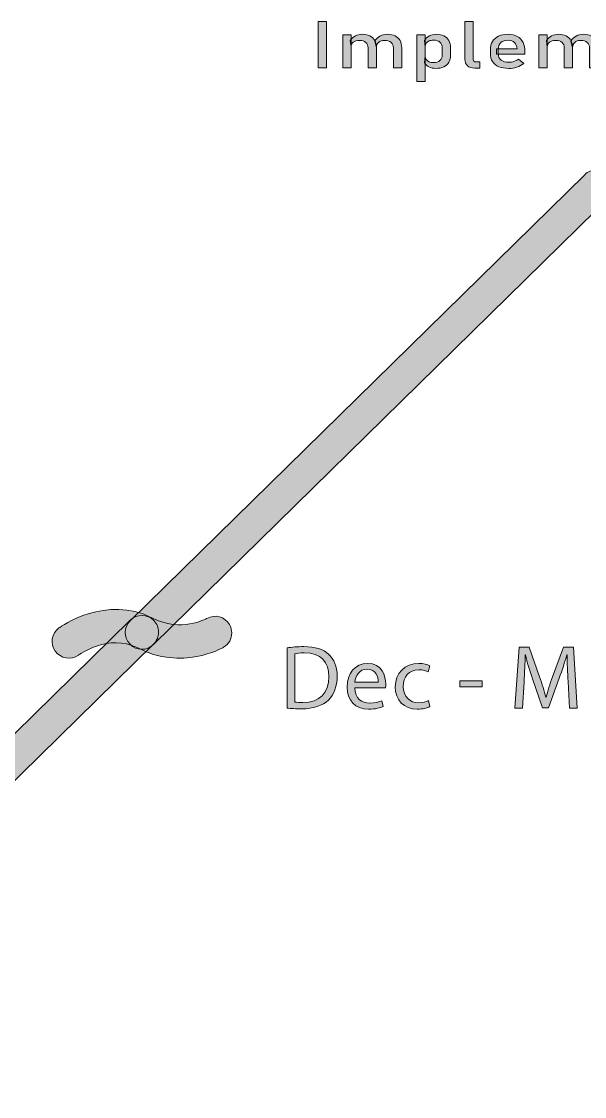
# Model space of a CAD drawing. Header units: inches. Extents: x 0.1 to 22.4, y -34.4 to -0.1.
# Drawn here: x 13.741 to 15.501, y -28.552 to -25.196 of the extents above; entities that cross this region are included whole.
import ezdxf

# ---------------------------------------------------------------- set-up
doc = ezdxf.new("R2010")
doc.units = ezdxf.units.IN
doc.header["$MEASUREMENT"] = 0
doc.layers.add('Layer 1', color=7, linetype='Continuous')

# ---------------------------------------------------------------- blocks, each defined once
blk = doc.blocks.new('block 14')
at = {"layer": 'Layer 1', "true_color": 0xffffff}
h = blk.add_hatch(color=7, dxfattribs=at)
h.dxf.hatch_style = 2
edge = h.paths.add_edge_path()
edge.add_spline(control_points=[(14.1696, -27.102), (14.1696, -27.1154), (14.1644, -27.1289), (14.154, -27.1391), (14.154, -27.1391), (12.7339, -28.5316), (12.7339, -28.5316), (12.7134, -28.5517), (12.6804, -28.5514), (12.6603, -28.5308), (12.6603, -28.5308), (11.2678, -27.1108), (11.2678, -27.1108), (11.2477, -27.0903), (11.248, -27.0573), (11.2686, -27.0372), (11.2891, -27.017), (11.3221, -27.0174), (11.3422, -27.0379), (11.3422, -27.0379), (12.6982, -28.4208), (12.6982, -28.4208), (12.6982, -28.4208), (14.0811, -27.0648), (14.0811, -27.0648), (14.1016, -27.0446), (14.1346, -27.045), (14.1547, -27.0655), (14.1646, -27.0756), (14.1696, -27.0888), (14.1696, -27.102)], knot_values=[0, 0, 0, 0, 1, 1, 1, 2, 2, 2, 3, 3, 3, 4, 4, 4, 5, 5, 5, 6, 6, 6, 7, 7, 7, 8, 8, 8, 9, 9, 9, 10, 10, 10, 10], degree=3, periodic=1)
at = {"layer": 'Layer 1', "lineweight": 0}
blk.add_open_spline([(14.1696, -27.102), (14.1696, -27.1154), (14.1644, -27.1289), (14.154, -27.1391), (14.154, -27.1391), (12.7339, -28.5316), (12.7339, -28.5316), (12.7134, -28.5517), (12.6804, -28.5514), (12.6603, -28.5308), (12.6603, -28.5308), (11.2678, -27.1108), (11.2678, -27.1108), (11.2477, -27.0903), (11.248, -27.0573), (11.2686, -27.0372), (11.2891, -27.017), (11.3221, -27.0174), (11.3422, -27.0379), (11.3422, -27.0379), (12.6982, -28.4208), (12.6982, -28.4208), (12.6982, -28.4208), (14.0811, -27.0648), (14.0811, -27.0648), (14.1016, -27.0446), (14.1346, -27.045), (14.1547, -27.0655), (14.1646, -27.0756), (14.1696, -27.0888), (14.1696, -27.102)], degree=3, knots=[0, 0, 0, 0, 1, 1, 1, 2, 2, 2, 3, 3, 3, 4, 4, 4, 5, 5, 5, 6, 6, 6, 7, 7, 7, 8, 8, 8, 9, 9, 9, 10, 10, 10, 10], dxfattribs=at)
blk = doc.blocks.new('block 15')
at = {"layer": 'Layer 1', "true_color": 0xef4c22}
h = blk.add_hatch(color=20, dxfattribs=at)
h.dxf.hatch_style = 2
edge = h.paths.add_edge_path()
edge.add_spline(control_points=[(16.9821, -27.1311), (16.9821, -27.1445), (16.9769, -27.158), (16.9665, -27.1682), (16.946, -27.1884), (16.913, -27.188), (16.8929, -27.1675), (16.8929, -27.1675), (15.5369, -25.7846), (15.5369, -25.7846), (15.5369, -25.7846), (14.154, -27.1406), (14.154, -27.1406), (14.1335, -27.1607), (14.1005, -27.1604), (14.0804, -27.1399), (14.0603, -27.1194), (14.0605, -27.0864), (14.0811, -27.0663), (14.0811, -27.0663), (15.5012, -25.6738), (15.5012, -25.6738), (15.511, -25.6641), (15.5243, -25.6588), (15.5381, -25.6589), (15.5519, -25.6591), (15.5651, -25.6647), (15.5748, -25.6745), (15.5748, -25.6745), (16.9672, -27.0946), (16.9672, -27.0946), (16.9772, -27.1047), (16.9821, -27.1179), (16.9821, -27.1311)], knot_values=[0, 0, 0, 0, 1, 1, 1, 2, 2, 2, 3, 3, 3, 4, 4, 4, 5, 5, 5, 6, 6, 6, 7, 7, 7, 8, 8, 8, 9, 9, 9, 10, 10, 10, 11, 11, 11, 11], degree=3, periodic=1)
at = {"layer": 'Layer 1', "lineweight": 0}
blk.add_open_spline([(16.9821, -27.1311), (16.9821, -27.1445), (16.9769, -27.158), (16.9665, -27.1682), (16.946, -27.1884), (16.913, -27.188), (16.8929, -27.1675), (16.8929, -27.1675), (15.5369, -25.7846), (15.5369, -25.7846), (15.5369, -25.7846), (14.154, -27.1406), (14.154, -27.1406), (14.1335, -27.1607), (14.1005, -27.1604), (14.0804, -27.1399), (14.0603, -27.1194), (14.0605, -27.0864), (14.0811, -27.0663), (14.0811, -27.0663), (15.5012, -25.6738), (15.5012, -25.6738), (15.511, -25.6641), (15.5243, -25.6588), (15.5381, -25.6589), (15.5519, -25.6591), (15.5651, -25.6647), (15.5748, -25.6745), (15.5748, -25.6745), (16.9672, -27.0946), (16.9672, -27.0946), (16.9772, -27.1047), (16.9821, -27.1179), (16.9821, -27.1311)], degree=3, knots=[0, 0, 0, 0, 1, 1, 1, 2, 2, 2, 3, 3, 3, 4, 4, 4, 5, 5, 5, 6, 6, 6, 7, 7, 7, 8, 8, 8, 9, 9, 9, 10, 10, 10, 11, 11, 11, 11], dxfattribs=at)
blk = doc.blocks.new('block 18')
at = {"layer": 'Layer 1', "true_color": 0xef4c22}
h = blk.add_hatch(color=20, dxfattribs=at)
h.dxf.hatch_style = 2
edge = h.paths.add_edge_path()
edge.add_spline(control_points=[(14.3983, -27.1044), (14.3983, -27.1222), (14.3892, -27.1395), (14.3727, -27.1492), (14.3674, -27.1522), (14.2426, -27.2232), (14.1022, -27.1504), (14.0162, -27.1058), (13.9199, -27.1727), (13.9189, -27.1734), (13.8956, -27.19), (13.8631, -27.1846), (13.8464, -27.1613), (13.8297, -27.1379), (13.835, -27.1056), (13.8582, -27.0889), (13.8642, -27.0845), (14.0067, -26.9836), (14.1501, -27.058), (14.2386, -27.1038), (14.3173, -27.0609), (14.3206, -27.059), (14.3455, -27.045), (14.3772, -27.0537), (14.3914, -27.0785), (14.3961, -27.0867), (14.3983, -27.0956), (14.3983, -27.1044)], knot_values=[0, 0, 0, 0, 1, 1, 1, 2, 2, 2, 3, 3, 3, 4, 4, 4, 5, 5, 5, 6, 6, 6, 7, 7, 7, 8, 8, 8, 9, 9, 9, 9], degree=3, periodic=1)
at = {"layer": 'Layer 1', "lineweight": 0}
blk.add_open_spline([(14.3983, -27.1044), (14.3983, -27.1222), (14.3892, -27.1395), (14.3727, -27.1492), (14.3674, -27.1522), (14.2426, -27.2232), (14.1022, -27.1504), (14.0162, -27.1058), (13.9199, -27.1727), (13.9189, -27.1734), (13.8956, -27.19), (13.8631, -27.1846), (13.8464, -27.1613), (13.8297, -27.1379), (13.835, -27.1056), (13.8582, -27.0889), (13.8642, -27.0845), (14.0067, -26.9836), (14.1501, -27.058), (14.2386, -27.1038), (14.3173, -27.0609), (14.3206, -27.059), (14.3455, -27.045), (14.3772, -27.0537), (14.3914, -27.0785), (14.3961, -27.0867), (14.3983, -27.0956), (14.3983, -27.1044)], degree=3, knots=[0, 0, 0, 0, 1, 1, 1, 2, 2, 2, 3, 3, 3, 4, 4, 4, 5, 5, 5, 6, 6, 6, 7, 7, 7, 8, 8, 8, 9, 9, 9, 9], dxfattribs=at)
blk = doc.blocks.new('block 22')
at = {"layer": 'Layer 1', "true_color": 0xffffff}
h = blk.add_hatch(color=7, dxfattribs=at)
h.dxf.hatch_style = 2
edge = h.paths.add_edge_path()
edge.add_spline(control_points=[(14.5709, -27.1512), (14.586, -27.1489), (14.6038, -27.1472), (14.6234, -27.1472), (14.6588, -27.1472), (14.6841, -27.1554), (14.7008, -27.171), (14.7178, -27.1866), (14.7277, -27.2087), (14.7277, -27.2396), (14.7277, -27.2708), (14.7181, -27.2963), (14.7002, -27.3139), (14.6824, -27.3318), (14.6529, -27.3414), (14.6157, -27.3414), (14.5981, -27.3414), (14.5834, -27.3406), (14.5709, -27.3392), (14.5709, -27.3392), (14.5709, -27.1512), (14.5709, -27.1512)], knot_values=[0, 0, 0, 0, 1, 1, 1, 2, 2, 2, 3, 3, 3, 4, 4, 4, 5, 5, 5, 6, 6, 6, 7, 7, 7, 7], degree=3, periodic=1)
edge = h.paths.add_edge_path()
edge.add_spline(control_points=[(14.5956, -27.3201), (14.6018, -27.3213), (14.6109, -27.3216), (14.6205, -27.3216), (14.6733, -27.3216), (14.7019, -27.2921), (14.7019, -27.2405), (14.7022, -27.1954), (14.6767, -27.1667), (14.6245, -27.1667), (14.6117, -27.1667), (14.6021, -27.1679), (14.5956, -27.1693), (14.5956, -27.1693), (14.5956, -27.3201), (14.5956, -27.3201)], knot_values=[0, 0, 0, 0, 1, 1, 1, 2, 2, 2, 3, 3, 3, 4, 4, 4, 5, 5, 5, 5], degree=3, periodic=1)
h = blk.add_hatch(color=7, dxfattribs=at)
h.dxf.hatch_style = 2
edge = h.paths.add_edge_path()
edge.add_spline(control_points=[(15.4491, -27.2558), (15.4477, -27.2291), (15.446, -27.1971), (15.4463, -27.1733), (15.4463, -27.1733), (15.4454, -27.1733), (15.4454, -27.1733), (15.4389, -27.1957), (15.431, -27.2195), (15.4213, -27.2459), (15.4213, -27.2459), (15.3876, -27.3386), (15.3876, -27.3386), (15.3876, -27.3386), (15.3689, -27.3386), (15.3689, -27.3386), (15.3689, -27.3386), (15.338, -27.2476), (15.338, -27.2476), (15.3289, -27.2206), (15.3212, -27.196), (15.3159, -27.1733), (15.3159, -27.1733), (15.3153, -27.1733), (15.3153, -27.1733), (15.3147, -27.1971), (15.3133, -27.2291), (15.3116, -27.2578), (15.3116, -27.2578), (15.3065, -27.3397), (15.3065, -27.3397), (15.3065, -27.3397), (15.283, -27.3397), (15.283, -27.3397), (15.283, -27.3397), (15.2963, -27.1486), (15.2963, -27.1486), (15.2963, -27.1486), (15.3278, -27.1486), (15.3278, -27.1486), (15.3278, -27.1486), (15.3604, -27.241), (15.3604, -27.241), (15.3683, -27.2646), (15.3748, -27.2856), (15.3797, -27.3054), (15.3797, -27.3054), (15.3805, -27.3054), (15.3805, -27.3054), (15.3853, -27.2861), (15.3921, -27.2652), (15.4006, -27.241), (15.4006, -27.241), (15.4347, -27.1486), (15.4347, -27.1486), (15.4347, -27.1486), (15.4661, -27.1486), (15.4661, -27.1486), (15.4661, -27.1486), (15.4781, -27.3397), (15.4781, -27.3397), (15.4781, -27.3397), (15.454, -27.3397), (15.454, -27.3397), (15.454, -27.3397), (15.4491, -27.2558), (15.4491, -27.2558)], knot_values=[0, 0, 0, 0, 1, 1, 1, 2, 2, 2, 3, 3, 3, 4, 4, 4, 5, 5, 5, 6, 6, 6, 7, 7, 7, 8, 8, 8, 9, 9, 9, 10, 10, 10, 11, 11, 11, 12, 12, 12, 13, 13, 13, 14, 14, 14, 15, 15, 15, 16, 16, 16, 17, 17, 17, 18, 18, 18, 19, 19, 19, 20, 20, 20, 21, 21, 21, 22, 22, 22, 22], degree=3, periodic=1)
h = blk.add_hatch(color=7, dxfattribs=at)
h.dxf.hatch_style = 2
edge = h.paths.add_edge_path()
edge.add_spline(control_points=[(14.7824, -27.2756), (14.7829, -27.3094), (14.8045, -27.3233), (14.8295, -27.3233), (14.8473, -27.3233), (14.8581, -27.3201), (14.8674, -27.3162), (14.8674, -27.3162), (14.8717, -27.3341), (14.8717, -27.3341), (14.8629, -27.338), (14.8479, -27.3426), (14.826, -27.3426), (14.7838, -27.3426), (14.7586, -27.3148), (14.7586, -27.2734), (14.7586, -27.232), (14.7829, -27.1994), (14.8229, -27.1994), (14.8677, -27.1994), (14.8796, -27.2388), (14.8796, -27.264), (14.8796, -27.2691), (14.8791, -27.2731), (14.8788, -27.2756), (14.8788, -27.2756), (14.7824, -27.2756), (14.7824, -27.2756)], knot_values=[0, 0, 0, 0, 1, 1, 1, 2, 2, 2, 3, 3, 3, 4, 4, 4, 5, 5, 5, 6, 6, 6, 7, 7, 7, 8, 8, 8, 9, 9, 9, 9], degree=3, periodic=1)
edge = h.paths.add_edge_path()
edge.add_spline(control_points=[(14.8555, -27.2578), (14.8558, -27.2419), (14.849, -27.2172), (14.8209, -27.2172), (14.7957, -27.2172), (14.7847, -27.2405), (14.7827, -27.2578), (14.7827, -27.2578), (14.8555, -27.2578), (14.8555, -27.2578)], knot_values=[0, 0, 0, 0, 1, 1, 1, 2, 2, 2, 3, 3, 3, 3], degree=3, periodic=1)
h = blk.add_hatch(color=7, dxfattribs=at)
h.dxf.hatch_style = 2
edge = h.paths.add_edge_path()
edge.add_spline(control_points=[(15.0168, -27.3346), (15.0103, -27.338), (14.9958, -27.3426), (14.9774, -27.3426), (14.936, -27.3426), (14.9091, -27.3145), (14.9091, -27.2725), (14.9091, -27.2303), (14.938, -27.1996), (14.9828, -27.1996), (14.9975, -27.1996), (15.0106, -27.2033), (15.0174, -27.2067), (15.0174, -27.2067), (15.0117, -27.226), (15.0117, -27.226), (15.0058, -27.2226), (14.9964, -27.2195), (14.9828, -27.2195), (14.9513, -27.2195), (14.9343, -27.2427), (14.9343, -27.2714), (14.9343, -27.3031), (14.9547, -27.3227), (14.9819, -27.3227), (14.9961, -27.3227), (15.0055, -27.319), (15.0126, -27.3159), (15.0126, -27.3159), (15.0168, -27.3346), (15.0168, -27.3346)], knot_values=[0, 0, 0, 0, 1, 1, 1, 2, 2, 2, 3, 3, 3, 4, 4, 4, 5, 5, 5, 6, 6, 6, 7, 7, 7, 8, 8, 8, 9, 9, 9, 10, 10, 10, 10], degree=3, periodic=1)
h = blk.add_hatch(color=7, dxfattribs=at)
h.dxf.hatch_style = 2
h.paths.add_polyline_path([(15.1809, -27.2538), (15.1809, -27.2722), (15.1109, -27.2722), (15.1109, -27.2538)])
at = {"layer": 'Layer 1', "lineweight": 0}
blk.add_lwpolyline([(15.1809, -27.2538), (15.1809, -27.2722), (15.1109, -27.2722), (15.1109, -27.2538), (15.1809, -27.2538)], dxfattribs=at)
for points, knots in [([(14.5709, -27.1512), (14.586, -27.1489), (14.6038, -27.1472), (14.6234, -27.1472), (14.6588, -27.1472), (14.6841, -27.1554), (14.7008, -27.171), (14.7178, -27.1866), (14.7277, -27.2087), (14.7277, -27.2396), (14.7277, -27.2708), (14.7181, -27.2963), (14.7002, -27.3139), (14.6824, -27.3318), (14.6529, -27.3414), (14.6157, -27.3414), (14.5981, -27.3414), (14.5834, -27.3406), (14.5709, -27.3392), (14.5709, -27.3392), (14.5709, -27.1512), (14.5709, -27.1512)], [0, 0, 0, 0, 1, 1, 1, 2, 2, 2, 3, 3, 3, 4, 4, 4, 5, 5, 5, 6, 6, 6, 7, 7, 7, 7]), ([(15.4491, -27.2558), (15.4477, -27.2291), (15.446, -27.1971), (15.4463, -27.1733), (15.4463, -27.1733), (15.4454, -27.1733), (15.4454, -27.1733), (15.4389, -27.1957), (15.431, -27.2195), (15.4213, -27.2459), (15.4213, -27.2459), (15.3876, -27.3386), (15.3876, -27.3386), (15.3876, -27.3386), (15.3689, -27.3386), (15.3689, -27.3386), (15.3689, -27.3386), (15.338, -27.2476), (15.338, -27.2476), (15.3289, -27.2206), (15.3212, -27.196), (15.3159, -27.1733), (15.3159, -27.1733), (15.3153, -27.1733), (15.3153, -27.1733), (15.3147, -27.1971), (15.3133, -27.2291), (15.3116, -27.2578), (15.3116, -27.2578), (15.3065, -27.3397), (15.3065, -27.3397), (15.3065, -27.3397), (15.283, -27.3397), (15.283, -27.3397), (15.283, -27.3397), (15.2963, -27.1486), (15.2963, -27.1486), (15.2963, -27.1486), (15.3278, -27.1486), (15.3278, -27.1486), (15.3278, -27.1486), (15.3604, -27.241), (15.3604, -27.241), (15.3683, -27.2646), (15.3748, -27.2856), (15.3797, -27.3054), (15.3797, -27.3054), (15.3805, -27.3054), (15.3805, -27.3054), (15.3853, -27.2861), (15.3921, -27.2652), (15.4006, -27.241), (15.4006, -27.241), (15.4347, -27.1486), (15.4347, -27.1486), (15.4347, -27.1486), (15.4661, -27.1486), (15.4661, -27.1486), (15.4661, -27.1486), (15.4781, -27.3397), (15.4781, -27.3397), (15.4781, -27.3397), (15.454, -27.3397), (15.454, -27.3397), (15.454, -27.3397), (15.4491, -27.2558), (15.4491, -27.2558)], [0, 0, 0, 0, 1, 1, 1, 2, 2, 2, 3, 3, 3, 4, 4, 4, 5, 5, 5, 6, 6, 6, 7, 7, 7, 8, 8, 8, 9, 9, 9, 10, 10, 10, 11, 11, 11, 12, 12, 12, 13, 13, 13, 14, 14, 14, 15, 15, 15, 16, 16, 16, 17, 17, 17, 18, 18, 18, 19, 19, 19, 20, 20, 20, 21, 21, 21, 22, 22, 22, 22]), ([(14.5956, -27.3201), (14.6018, -27.3213), (14.6109, -27.3216), (14.6205, -27.3216), (14.6733, -27.3216), (14.7019, -27.2921), (14.7019, -27.2405), (14.7022, -27.1954), (14.6767, -27.1667), (14.6245, -27.1667), (14.6117, -27.1667), (14.6021, -27.1679), (14.5956, -27.1693), (14.5956, -27.1693), (14.5956, -27.3201), (14.5956, -27.3201)], [0, 0, 0, 0, 1, 1, 1, 2, 2, 2, 3, 3, 3, 4, 4, 4, 5, 5, 5, 5]), ([(14.7824, -27.2756), (14.7829, -27.3094), (14.8045, -27.3233), (14.8295, -27.3233), (14.8473, -27.3233), (14.8581, -27.3201), (14.8674, -27.3162), (14.8674, -27.3162), (14.8717, -27.3341), (14.8717, -27.3341), (14.8629, -27.338), (14.8479, -27.3426), (14.826, -27.3426), (14.7838, -27.3426), (14.7586, -27.3148), (14.7586, -27.2734), (14.7586, -27.232), (14.7829, -27.1994), (14.8229, -27.1994), (14.8677, -27.1994), (14.8796, -27.2388), (14.8796, -27.264), (14.8796, -27.2691), (14.8791, -27.2731), (14.8788, -27.2756), (14.8788, -27.2756), (14.7824, -27.2756), (14.7824, -27.2756)], [0, 0, 0, 0, 1, 1, 1, 2, 2, 2, 3, 3, 3, 4, 4, 4, 5, 5, 5, 6, 6, 6, 7, 7, 7, 8, 8, 8, 9, 9, 9, 9]), ([(14.8555, -27.2578), (14.8558, -27.2419), (14.849, -27.2172), (14.8209, -27.2172), (14.7957, -27.2172), (14.7847, -27.2405), (14.7827, -27.2578), (14.7827, -27.2578), (14.8555, -27.2578), (14.8555, -27.2578)], [0, 0, 0, 0, 1, 1, 1, 2, 2, 2, 3, 3, 3, 3]), ([(15.0168, -27.3346), (15.0103, -27.338), (14.9958, -27.3426), (14.9774, -27.3426), (14.936, -27.3426), (14.9091, -27.3145), (14.9091, -27.2725), (14.9091, -27.2303), (14.938, -27.1996), (14.9828, -27.1996), (14.9975, -27.1996), (15.0106, -27.2033), (15.0174, -27.2067), (15.0174, -27.2067), (15.0117, -27.226), (15.0117, -27.226), (15.0058, -27.2226), (14.9964, -27.2195), (14.9828, -27.2195), (14.9513, -27.2195), (14.9343, -27.2427), (14.9343, -27.2714), (14.9343, -27.3031), (14.9547, -27.3227), (14.9819, -27.3227), (14.9961, -27.3227), (15.0055, -27.319), (15.0126, -27.3159), (15.0126, -27.3159), (15.0168, -27.3346), (15.0168, -27.3346)], [0, 0, 0, 0, 1, 1, 1, 2, 2, 2, 3, 3, 3, 4, 4, 4, 5, 5, 5, 6, 6, 6, 7, 7, 7, 8, 8, 8, 9, 9, 9, 10, 10, 10, 10])]:
    blk.add_open_spline(points, degree=3, knots=knots, dxfattribs=at)
blk = doc.blocks.new('block 26')
at = {"layer": 'Layer 1', "true_color": 0xffffff}
h = blk.add_hatch(color=7, dxfattribs=at)
h.dxf.hatch_style = 2
h.paths.add_polyline_path([(14.6938, -25.3405), (14.6677, -25.3405), (14.6677, -25.1955), (14.6938, -25.1955)])
h = blk.add_hatch(color=7, dxfattribs=at)
h.dxf.hatch_style = 2
edge = h.paths.add_edge_path()
edge.add_spline(control_points=[(15.1527, -25.3138), (15.1527, -25.3164), (15.1534, -25.3183), (15.1548, -25.3196), (15.1562, -25.321), (15.1582, -25.3217), (15.1607, -25.3217), (15.1607, -25.3217), (15.173, -25.3217), (15.173, -25.3217), (15.173, -25.3217), (15.173, -25.3411), (15.173, -25.3411), (15.173, -25.3411), (15.1577, -25.3411), (15.1577, -25.3411), (15.1478, -25.3411), (15.1402, -25.3387), (15.1348, -25.3339), (15.1294, -25.3291), (15.1267, -25.3223), (15.1267, -25.3136), (15.1267, -25.3136), (15.1267, -25.1955), (15.1267, -25.1955), (15.1267, -25.1955), (15.1527, -25.1955), (15.1527, -25.1955), (15.1527, -25.1955), (15.1527, -25.3138), (15.1527, -25.3138)], knot_values=[0, 0, 0, 0, 1, 1, 1, 2, 2, 2, 3, 3, 3, 4, 4, 4, 5, 5, 5, 6, 6, 6, 7, 7, 7, 8, 8, 8, 9, 9, 9, 10, 10, 10, 10], degree=3, periodic=1)
h = blk.add_hatch(color=7, dxfattribs=at)
h.dxf.hatch_style = 2
h.paths.add_polyline_path([(14.745, -25.237), (14.771, -25.237), (14.771, -25.3405), (14.745, -25.3405)])
edge = h.paths.add_edge_path()
edge.add_spline(control_points=[(14.8241, -25.2778), (14.8241, -25.2705), (14.8218, -25.2648), (14.8172, -25.2609), (14.8126, -25.2569), (14.8061, -25.2549), (14.7977, -25.2549), (14.7892, -25.2549), (14.7826, -25.2566), (14.778, -25.2602), (14.7733, -25.2637), (14.771, -25.2686), (14.771, -25.275), (14.771, -25.275), (14.7684, -25.2551), (14.7684, -25.2551), (14.7724, -25.2488), (14.7778, -25.244), (14.7844, -25.2406), (14.791, -25.2372), (14.7983, -25.2355), (14.8062, -25.2355), (14.8155, -25.2355), (14.8234, -25.2372), (14.83, -25.2405), (14.8365, -25.2437), (14.8415, -25.2485), (14.845, -25.2549), (14.8484, -25.2612), (14.8502, -25.2688), (14.8502, -25.2777), (14.8502, -25.2777), (14.8502, -25.3405), (14.8502, -25.3405), (14.8502, -25.3405), (14.8241, -25.3405), (14.8241, -25.3405), (14.8241, -25.3405), (14.8241, -25.2778), (14.8241, -25.2778)], knot_values=[0, 0, 0, 0, 1, 1, 1, 2, 2, 2, 3, 3, 3, 4, 4, 4, 5, 5, 5, 6, 6, 6, 7, 7, 7, 8, 8, 8, 9, 9, 9, 10, 10, 10, 11, 11, 11, 12, 12, 12, 13, 13, 13, 13], degree=3, periodic=1)
edge = h.paths.add_edge_path()
edge.add_spline(control_points=[(14.9032, -25.2778), (14.9032, -25.2705), (14.9008, -25.2648), (14.896, -25.2609), (14.8911, -25.2569), (14.8843, -25.2549), (14.8755, -25.2549), (14.8675, -25.2549), (14.8612, -25.2568), (14.8568, -25.2607), (14.8524, -25.2645), (14.8502, -25.27), (14.8502, -25.277), (14.8502, -25.277), (14.8449, -25.2571), (14.8449, -25.2571), (14.8491, -25.2502), (14.8546, -25.2449), (14.8614, -25.2412), (14.8683, -25.2374), (14.8758, -25.2355), (14.8841, -25.2355), (14.8936, -25.2355), (14.9018, -25.2372), (14.9085, -25.2405), (14.9153, -25.2437), (14.9204, -25.2485), (14.924, -25.2549), (14.9275, -25.2612), (14.9293, -25.2688), (14.9293, -25.2777), (14.9293, -25.2777), (14.9293, -25.3405), (14.9293, -25.3405), (14.9293, -25.3405), (14.9032, -25.3405), (14.9032, -25.3405), (14.9032, -25.3405), (14.9032, -25.2778), (14.9032, -25.2778)], knot_values=[0, 0, 0, 0, 1, 1, 1, 2, 2, 2, 3, 3, 3, 4, 4, 4, 5, 5, 5, 6, 6, 6, 7, 7, 7, 8, 8, 8, 9, 9, 9, 10, 10, 10, 11, 11, 11, 12, 12, 12, 13, 13, 13, 13], degree=3, periodic=1)
h = blk.add_hatch(color=7, dxfattribs=at)
h.dxf.hatch_style = 2
h.paths.add_polyline_path([(14.9767, -25.237), (15.0027, -25.237), (15.0027, -25.3826), (14.9767, -25.3826)])
edge = h.paths.add_edge_path()
edge.add_spline(control_points=[(15.0144, -25.3374), (15.0083, -25.3343), (15.0038, -25.3299), (15.0009, -25.3243), (15.0009, -25.3243), (15.0027, -25.3027), (15.0027, -25.3027), (15.0027, -25.3071), (15.0037, -25.3109), (15.0058, -25.314), (15.0078, -25.3171), (15.0108, -25.3195), (15.0146, -25.3212), (15.0185, -25.3229), (15.0232, -25.3237), (15.0287, -25.3237), (15.0373, -25.3237), (15.044, -25.3216), (15.0487, -25.3176), (15.0534, -25.3135), (15.0558, -25.3077), (15.0558, -25.3003), (15.0558, -25.3003), (15.0558, -25.2778), (15.0558, -25.2778), (15.0558, -25.2702), (15.0534, -25.2644), (15.0487, -25.2602), (15.044, -25.256), (15.0373, -25.2539), (15.0287, -25.2539), (15.0232, -25.2539), (15.0185, -25.2547), (15.0146, -25.2563), (15.0108, -25.2579), (15.0078, -25.2602), (15.0058, -25.2633), (15.0037, -25.2664), (15.0027, -25.2701), (15.0027, -25.2744), (15.0027, -25.2744), (15, -25.2545), (15, -25.2545), (15.004, -25.2484), (15.0092, -25.2437), (15.0157, -25.2405), (15.0222, -25.2372), (15.0294, -25.2355), (15.0373, -25.2355), (15.0466, -25.2355), (15.0546, -25.2372), (15.0613, -25.2405), (15.068, -25.2437), (15.0731, -25.2485), (15.0766, -25.2549), (15.0801, -25.2612), (15.0818, -25.2688), (15.0818, -25.2777), (15.0818, -25.2777), (15.0818, -25.3003), (15.0818, -25.3003), (15.0818, -25.309), (15.08, -25.3165), (15.0764, -25.3228), (15.0729, -25.329), (15.0676, -25.3338), (15.0608, -25.3371), (15.0539, -25.3404), (15.0456, -25.342), (15.036, -25.342), (15.0278, -25.342), (15.0206, -25.3405), (15.0144, -25.3374)], knot_values=[0, 0, 0, 0, 1, 1, 1, 2, 2, 2, 3, 3, 3, 4, 4, 4, 5, 5, 5, 6, 6, 6, 7, 7, 7, 8, 8, 8, 9, 9, 9, 10, 10, 10, 11, 11, 11, 12, 12, 12, 13, 13, 13, 14, 14, 14, 15, 15, 15, 16, 16, 16, 17, 17, 17, 18, 18, 18, 19, 19, 19, 20, 20, 20, 21, 21, 21, 22, 22, 22, 23, 23, 23, 24, 24, 24, 24], degree=3, periodic=1)
h = blk.add_hatch(color=7, dxfattribs=at)
h.dxf.hatch_style = 2
edge = h.paths.add_edge_path()
edge.add_spline(control_points=[(15.233, -25.3367), (15.2243, -25.3331), (15.2177, -25.3278), (15.2132, -25.3209), (15.2086, -25.3139), (15.2063, -25.3055), (15.2063, -25.2957), (15.2063, -25.2957), (15.2063, -25.284), (15.2063, -25.284), (15.2063, -25.2738), (15.2085, -25.265), (15.2129, -25.2578), (15.2173, -25.2505), (15.2236, -25.245), (15.232, -25.2412), (15.2403, -25.2374), (15.2504, -25.2355), (15.2621, -25.2355), (15.2732, -25.2355), (15.2826, -25.2377), (15.2904, -25.242), (15.2983, -25.2463), (15.3042, -25.2526), (15.3084, -25.2608), (15.3125, -25.2689), (15.3145, -25.2787), (15.3145, -25.2902), (15.3145, -25.2902), (15.3145, -25.297), (15.3145, -25.297), (15.3145, -25.297), (15.2252, -25.297), (15.2252, -25.297), (15.2252, -25.297), (15.2252, -25.2806), (15.2252, -25.2806), (15.2252, -25.2806), (15.2898, -25.2806), (15.2898, -25.2806), (15.289, -25.2722), (15.2862, -25.2656), (15.2814, -25.2609), (15.2766, -25.2562), (15.2702, -25.2539), (15.2621, -25.2539), (15.2522, -25.2539), (15.2446, -25.2564), (15.2392, -25.2614), (15.2338, -25.2665), (15.2311, -25.2737), (15.2311, -25.2829), (15.2311, -25.2829), (15.2311, -25.2961), (15.2311, -25.2961), (15.2311, -25.3046), (15.234, -25.3112), (15.2398, -25.3158), (15.2456, -25.3204), (15.2538, -25.3227), (15.2644, -25.3227), (15.2697, -25.3227), (15.2749, -25.3219), (15.2801, -25.3202), (15.2853, -25.3185), (15.2899, -25.3162), (15.294, -25.3132), (15.294, -25.3132), (15.3111, -25.3266), (15.3111, -25.3266), (15.3046, -25.3315), (15.2972, -25.3353), (15.289, -25.338), (15.2809, -25.3407), (15.2727, -25.342), (15.2644, -25.342), (15.2522, -25.342), (15.2417, -25.3403), (15.233, -25.3367)], knot_values=[0, 0, 0, 0, 1, 1, 1, 2, 2, 2, 3, 3, 3, 4, 4, 4, 5, 5, 5, 6, 6, 6, 7, 7, 7, 8, 8, 8, 9, 9, 9, 10, 10, 10, 11, 11, 11, 12, 12, 12, 13, 13, 13, 14, 14, 14, 15, 15, 15, 16, 16, 16, 17, 17, 17, 18, 18, 18, 19, 19, 19, 20, 20, 20, 21, 21, 21, 22, 22, 22, 23, 23, 23, 24, 24, 24, 25, 25, 25, 26, 26, 26, 26], degree=3, periodic=1)
h = blk.add_hatch(color=7, dxfattribs=at)
h.dxf.hatch_style = 2
h.paths.add_polyline_path([(15.3581, -25.237), (15.3842, -25.237), (15.3842, -25.3405), (15.3581, -25.3405)])
edge = h.paths.add_edge_path()
edge.add_spline(control_points=[(15.4372, -25.2778), (15.4372, -25.2705), (15.4349, -25.2648), (15.4303, -25.2609), (15.4258, -25.2569), (15.4192, -25.2549), (15.4108, -25.2549), (15.4023, -25.2549), (15.3957, -25.2566), (15.3911, -25.2602), (15.3865, -25.2637), (15.3842, -25.2686), (15.3842, -25.275), (15.3842, -25.275), (15.3815, -25.2551), (15.3815, -25.2551), (15.3856, -25.2488), (15.3909, -25.244), (15.3975, -25.2406), (15.4041, -25.2372), (15.4114, -25.2355), (15.4194, -25.2355), (15.4286, -25.2355), (15.4366, -25.2372), (15.4431, -25.2405), (15.4497, -25.2437), (15.4547, -25.2485), (15.4581, -25.2549), (15.4615, -25.2612), (15.4633, -25.2688), (15.4633, -25.2777), (15.4633, -25.2777), (15.4633, -25.3405), (15.4633, -25.3405), (15.4633, -25.3405), (15.4372, -25.3405), (15.4372, -25.3405), (15.4372, -25.3405), (15.4372, -25.2778), (15.4372, -25.2778)], knot_values=[0, 0, 0, 0, 1, 1, 1, 2, 2, 2, 3, 3, 3, 4, 4, 4, 5, 5, 5, 6, 6, 6, 7, 7, 7, 8, 8, 8, 9, 9, 9, 10, 10, 10, 11, 11, 11, 12, 12, 12, 13, 13, 13, 13], degree=3, periodic=1)
edge = h.paths.add_edge_path()
edge.add_spline(control_points=[(15.5163, -25.2778), (15.5163, -25.2705), (15.5139, -25.2648), (15.5091, -25.2609), (15.5042, -25.2569), (15.4974, -25.2549), (15.4887, -25.2549), (15.4806, -25.2549), (15.4743, -25.2568), (15.4699, -25.2607), (15.4655, -25.2645), (15.4633, -25.27), (15.4633, -25.277), (15.4633, -25.277), (15.458, -25.2571), (15.458, -25.2571), (15.4622, -25.2502), (15.4677, -25.2449), (15.4746, -25.2412), (15.4814, -25.2374), (15.489, -25.2355), (15.4972, -25.2355), (15.5067, -25.2355), (15.5149, -25.2372), (15.5216, -25.2405), (15.5284, -25.2437), (15.5336, -25.2485), (15.5371, -25.2549), (15.5406, -25.2612), (15.5424, -25.2688), (15.5424, -25.2777), (15.5424, -25.2777), (15.5424, -25.3405), (15.5424, -25.3405), (15.5424, -25.3405), (15.5163, -25.3405), (15.5163, -25.3405), (15.5163, -25.3405), (15.5163, -25.2778), (15.5163, -25.2778)], knot_values=[0, 0, 0, 0, 1, 1, 1, 2, 2, 2, 3, 3, 3, 4, 4, 4, 5, 5, 5, 6, 6, 6, 7, 7, 7, 8, 8, 8, 9, 9, 9, 10, 10, 10, 11, 11, 11, 12, 12, 12, 13, 13, 13, 13], degree=3, periodic=1)
at = {"layer": 'Layer 1', "lineweight": 0}
for points in [[(14.6938, -25.3405), (14.6677, -25.3405), (14.6677, -25.1955), (14.6938, -25.1955), (14.6938, -25.3405)], [(14.745, -25.237), (14.771, -25.237), (14.771, -25.3405), (14.745, -25.3405), (14.745, -25.237)], [(14.9767, -25.237), (15.0027, -25.237), (15.0027, -25.3826), (14.9767, -25.3826), (14.9767, -25.237)], [(15.3581, -25.237), (15.3842, -25.237), (15.3842, -25.3405), (15.3581, -25.3405), (15.3581, -25.237)]]:
    blk.add_lwpolyline(points, dxfattribs=at)
for points, knots in [([(15.1527, -25.3138), (15.1527, -25.3164), (15.1534, -25.3183), (15.1548, -25.3196), (15.1562, -25.321), (15.1582, -25.3217), (15.1607, -25.3217), (15.1607, -25.3217), (15.173, -25.3217), (15.173, -25.3217), (15.173, -25.3217), (15.173, -25.3411), (15.173, -25.3411), (15.173, -25.3411), (15.1577, -25.3411), (15.1577, -25.3411), (15.1478, -25.3411), (15.1402, -25.3387), (15.1348, -25.3339), (15.1294, -25.3291), (15.1267, -25.3223), (15.1267, -25.3136), (15.1267, -25.3136), (15.1267, -25.1955), (15.1267, -25.1955), (15.1267, -25.1955), (15.1527, -25.1955), (15.1527, -25.1955), (15.1527, -25.1955), (15.1527, -25.3138), (15.1527, -25.3138)], [0, 0, 0, 0, 1, 1, 1, 2, 2, 2, 3, 3, 3, 4, 4, 4, 5, 5, 5, 6, 6, 6, 7, 7, 7, 8, 8, 8, 9, 9, 9, 10, 10, 10, 10]), ([(14.8241, -25.2778), (14.8241, -25.2705), (14.8218, -25.2648), (14.8172, -25.2609), (14.8126, -25.2569), (14.8061, -25.2549), (14.7977, -25.2549), (14.7892, -25.2549), (14.7826, -25.2566), (14.778, -25.2602), (14.7733, -25.2637), (14.771, -25.2686), (14.771, -25.275), (14.771, -25.275), (14.7684, -25.2551), (14.7684, -25.2551), (14.7724, -25.2488), (14.7778, -25.244), (14.7844, -25.2406), (14.791, -25.2372), (14.7983, -25.2355), (14.8062, -25.2355), (14.8155, -25.2355), (14.8234, -25.2372), (14.83, -25.2405), (14.8365, -25.2437), (14.8415, -25.2485), (14.845, -25.2549), (14.8484, -25.2612), (14.8502, -25.2688), (14.8502, -25.2777), (14.8502, -25.2777), (14.8502, -25.3405), (14.8502, -25.3405), (14.8502, -25.3405), (14.8241, -25.3405), (14.8241, -25.3405), (14.8241, -25.3405), (14.8241, -25.2778), (14.8241, -25.2778)], [0, 0, 0, 0, 1, 1, 1, 2, 2, 2, 3, 3, 3, 4, 4, 4, 5, 5, 5, 6, 6, 6, 7, 7, 7, 8, 8, 8, 9, 9, 9, 10, 10, 10, 11, 11, 11, 12, 12, 12, 13, 13, 13, 13]), ([(14.9032, -25.2778), (14.9032, -25.2705), (14.9008, -25.2648), (14.896, -25.2609), (14.8911, -25.2569), (14.8843, -25.2549), (14.8755, -25.2549), (14.8675, -25.2549), (14.8612, -25.2568), (14.8568, -25.2607), (14.8524, -25.2645), (14.8502, -25.27), (14.8502, -25.277), (14.8502, -25.277), (14.8449, -25.2571), (14.8449, -25.2571), (14.8491, -25.2502), (14.8546, -25.2449), (14.8614, -25.2412), (14.8683, -25.2374), (14.8758, -25.2355), (14.8841, -25.2355), (14.8936, -25.2355), (14.9018, -25.2372), (14.9085, -25.2405), (14.9153, -25.2437), (14.9204, -25.2485), (14.924, -25.2549), (14.9275, -25.2612), (14.9293, -25.2688), (14.9293, -25.2777), (14.9293, -25.2777), (14.9293, -25.3405), (14.9293, -25.3405), (14.9293, -25.3405), (14.9032, -25.3405), (14.9032, -25.3405), (14.9032, -25.3405), (14.9032, -25.2778), (14.9032, -25.2778)], [0, 0, 0, 0, 1, 1, 1, 2, 2, 2, 3, 3, 3, 4, 4, 4, 5, 5, 5, 6, 6, 6, 7, 7, 7, 8, 8, 8, 9, 9, 9, 10, 10, 10, 11, 11, 11, 12, 12, 12, 13, 13, 13, 13]), ([(15.0144, -25.3374), (15.0083, -25.3343), (15.0038, -25.3299), (15.0009, -25.3243), (15.0009, -25.3243), (15.0027, -25.3027), (15.0027, -25.3027), (15.0027, -25.3071), (15.0037, -25.3109), (15.0058, -25.314), (15.0078, -25.3171), (15.0108, -25.3195), (15.0146, -25.3212), (15.0185, -25.3229), (15.0232, -25.3237), (15.0287, -25.3237), (15.0373, -25.3237), (15.044, -25.3216), (15.0487, -25.3176), (15.0534, -25.3135), (15.0558, -25.3077), (15.0558, -25.3003), (15.0558, -25.3003), (15.0558, -25.2778), (15.0558, -25.2778), (15.0558, -25.2702), (15.0534, -25.2644), (15.0487, -25.2602), (15.044, -25.256), (15.0373, -25.2539), (15.0287, -25.2539), (15.0232, -25.2539), (15.0185, -25.2547), (15.0146, -25.2563), (15.0108, -25.2579), (15.0078, -25.2602), (15.0058, -25.2633), (15.0037, -25.2664), (15.0027, -25.2701), (15.0027, -25.2744), (15.0027, -25.2744), (15, -25.2545), (15, -25.2545), (15.004, -25.2484), (15.0092, -25.2437), (15.0157, -25.2405), (15.0222, -25.2372), (15.0294, -25.2355), (15.0373, -25.2355), (15.0466, -25.2355), (15.0546, -25.2372), (15.0613, -25.2405), (15.068, -25.2437), (15.0731, -25.2485), (15.0766, -25.2549), (15.0801, -25.2612), (15.0818, -25.2688), (15.0818, -25.2777), (15.0818, -25.2777), (15.0818, -25.3003), (15.0818, -25.3003), (15.0818, -25.309), (15.08, -25.3165), (15.0764, -25.3228), (15.0729, -25.329), (15.0676, -25.3338), (15.0608, -25.3371), (15.0539, -25.3404), (15.0456, -25.342), (15.036, -25.342), (15.0278, -25.342), (15.0206, -25.3405), (15.0144, -25.3374)], [0, 0, 0, 0, 1, 1, 1, 2, 2, 2, 3, 3, 3, 4, 4, 4, 5, 5, 5, 6, 6, 6, 7, 7, 7, 8, 8, 8, 9, 9, 9, 10, 10, 10, 11, 11, 11, 12, 12, 12, 13, 13, 13, 14, 14, 14, 15, 15, 15, 16, 16, 16, 17, 17, 17, 18, 18, 18, 19, 19, 19, 20, 20, 20, 21, 21, 21, 22, 22, 22, 23, 23, 23, 24, 24, 24, 24]), ([(15.233, -25.3367), (15.2243, -25.3331), (15.2177, -25.3278), (15.2132, -25.3209), (15.2086, -25.3139), (15.2063, -25.3055), (15.2063, -25.2957), (15.2063, -25.2957), (15.2063, -25.284), (15.2063, -25.284), (15.2063, -25.2738), (15.2085, -25.265), (15.2129, -25.2578), (15.2173, -25.2505), (15.2236, -25.245), (15.232, -25.2412), (15.2403, -25.2374), (15.2504, -25.2355), (15.2621, -25.2355), (15.2732, -25.2355), (15.2826, -25.2377), (15.2904, -25.242), (15.2983, -25.2463), (15.3042, -25.2526), (15.3084, -25.2608), (15.3125, -25.2689), (15.3145, -25.2787), (15.3145, -25.2902), (15.3145, -25.2902), (15.3145, -25.297), (15.3145, -25.297), (15.3145, -25.297), (15.2252, -25.297), (15.2252, -25.297), (15.2252, -25.297), (15.2252, -25.2806), (15.2252, -25.2806), (15.2252, -25.2806), (15.2898, -25.2806), (15.2898, -25.2806), (15.289, -25.2722), (15.2862, -25.2656), (15.2814, -25.2609), (15.2766, -25.2562), (15.2702, -25.2539), (15.2621, -25.2539), (15.2522, -25.2539), (15.2446, -25.2564), (15.2392, -25.2614), (15.2338, -25.2665), (15.2311, -25.2737), (15.2311, -25.2829), (15.2311, -25.2829), (15.2311, -25.2961), (15.2311, -25.2961), (15.2311, -25.3046), (15.234, -25.3112), (15.2398, -25.3158), (15.2456, -25.3204), (15.2538, -25.3227), (15.2644, -25.3227), (15.2697, -25.3227), (15.2749, -25.3219), (15.2801, -25.3202), (15.2853, -25.3185), (15.2899, -25.3162), (15.294, -25.3132), (15.294, -25.3132), (15.3111, -25.3266), (15.3111, -25.3266), (15.3046, -25.3315), (15.2972, -25.3353), (15.289, -25.338), (15.2809, -25.3407), (15.2727, -25.342), (15.2644, -25.342), (15.2522, -25.342), (15.2417, -25.3403), (15.233, -25.3367)], [0, 0, 0, 0, 1, 1, 1, 2, 2, 2, 3, 3, 3, 4, 4, 4, 5, 5, 5, 6, 6, 6, 7, 7, 7, 8, 8, 8, 9, 9, 9, 10, 10, 10, 11, 11, 11, 12, 12, 12, 13, 13, 13, 14, 14, 14, 15, 15, 15, 16, 16, 16, 17, 17, 17, 18, 18, 18, 19, 19, 19, 20, 20, 20, 21, 21, 21, 22, 22, 22, 23, 23, 23, 24, 24, 24, 25, 25, 25, 26, 26, 26, 26]), ([(15.4372, -25.2778), (15.4372, -25.2705), (15.4349, -25.2648), (15.4303, -25.2609), (15.4258, -25.2569), (15.4192, -25.2549), (15.4108, -25.2549), (15.4023, -25.2549), (15.3957, -25.2566), (15.3911, -25.2602), (15.3865, -25.2637), (15.3842, -25.2686), (15.3842, -25.275), (15.3842, -25.275), (15.3815, -25.2551), (15.3815, -25.2551), (15.3856, -25.2488), (15.3909, -25.244), (15.3975, -25.2406), (15.4041, -25.2372), (15.4114, -25.2355), (15.4194, -25.2355), (15.4286, -25.2355), (15.4366, -25.2372), (15.4431, -25.2405), (15.4497, -25.2437), (15.4547, -25.2485), (15.4581, -25.2549), (15.4615, -25.2612), (15.4633, -25.2688), (15.4633, -25.2777), (15.4633, -25.2777), (15.4633, -25.3405), (15.4633, -25.3405), (15.4633, -25.3405), (15.4372, -25.3405), (15.4372, -25.3405), (15.4372, -25.3405), (15.4372, -25.2778), (15.4372, -25.2778)], [0, 0, 0, 0, 1, 1, 1, 2, 2, 2, 3, 3, 3, 4, 4, 4, 5, 5, 5, 6, 6, 6, 7, 7, 7, 8, 8, 8, 9, 9, 9, 10, 10, 10, 11, 11, 11, 12, 12, 12, 13, 13, 13, 13]), ([(15.5163, -25.2778), (15.5163, -25.2705), (15.5139, -25.2648), (15.5091, -25.2609), (15.5042, -25.2569), (15.4974, -25.2549), (15.4887, -25.2549), (15.4806, -25.2549), (15.4743, -25.2568), (15.4699, -25.2607), (15.4655, -25.2645), (15.4633, -25.27), (15.4633, -25.277), (15.4633, -25.277), (15.458, -25.2571), (15.458, -25.2571), (15.4622, -25.2502), (15.4677, -25.2449), (15.4746, -25.2412), (15.4814, -25.2374), (15.489, -25.2355), (15.4972, -25.2355), (15.5067, -25.2355), (15.5149, -25.2372), (15.5216, -25.2405), (15.5284, -25.2437), (15.5336, -25.2485), (15.5371, -25.2549), (15.5406, -25.2612), (15.5424, -25.2688), (15.5424, -25.2777), (15.5424, -25.2777), (15.5424, -25.3405), (15.5424, -25.3405), (15.5424, -25.3405), (15.5163, -25.3405), (15.5163, -25.3405), (15.5163, -25.3405), (15.5163, -25.2778), (15.5163, -25.2778)], [0, 0, 0, 0, 1, 1, 1, 2, 2, 2, 3, 3, 3, 4, 4, 4, 5, 5, 5, 6, 6, 6, 7, 7, 7, 8, 8, 8, 9, 9, 9, 10, 10, 10, 11, 11, 11, 12, 12, 12, 13, 13, 13, 13])]:
    blk.add_open_spline(points, degree=3, knots=knots, dxfattribs=at)
blk = doc.blocks.new('block 12')
at = {"layer": 'Layer 1'}
for name in ['block 26', 'block 15', 'block 18', 'block 14', 'block 22']:
    blk.add_blockref(name, (0, 0), dxfattribs=at)

msp = doc.modelspace()

# ---------------------------------------------------------------- block references
at = {"layer": 'Layer 1'}
msp.add_blockref('block 12', (0, 0), dxfattribs=at)

doc.saveas('drawing.dxf')
